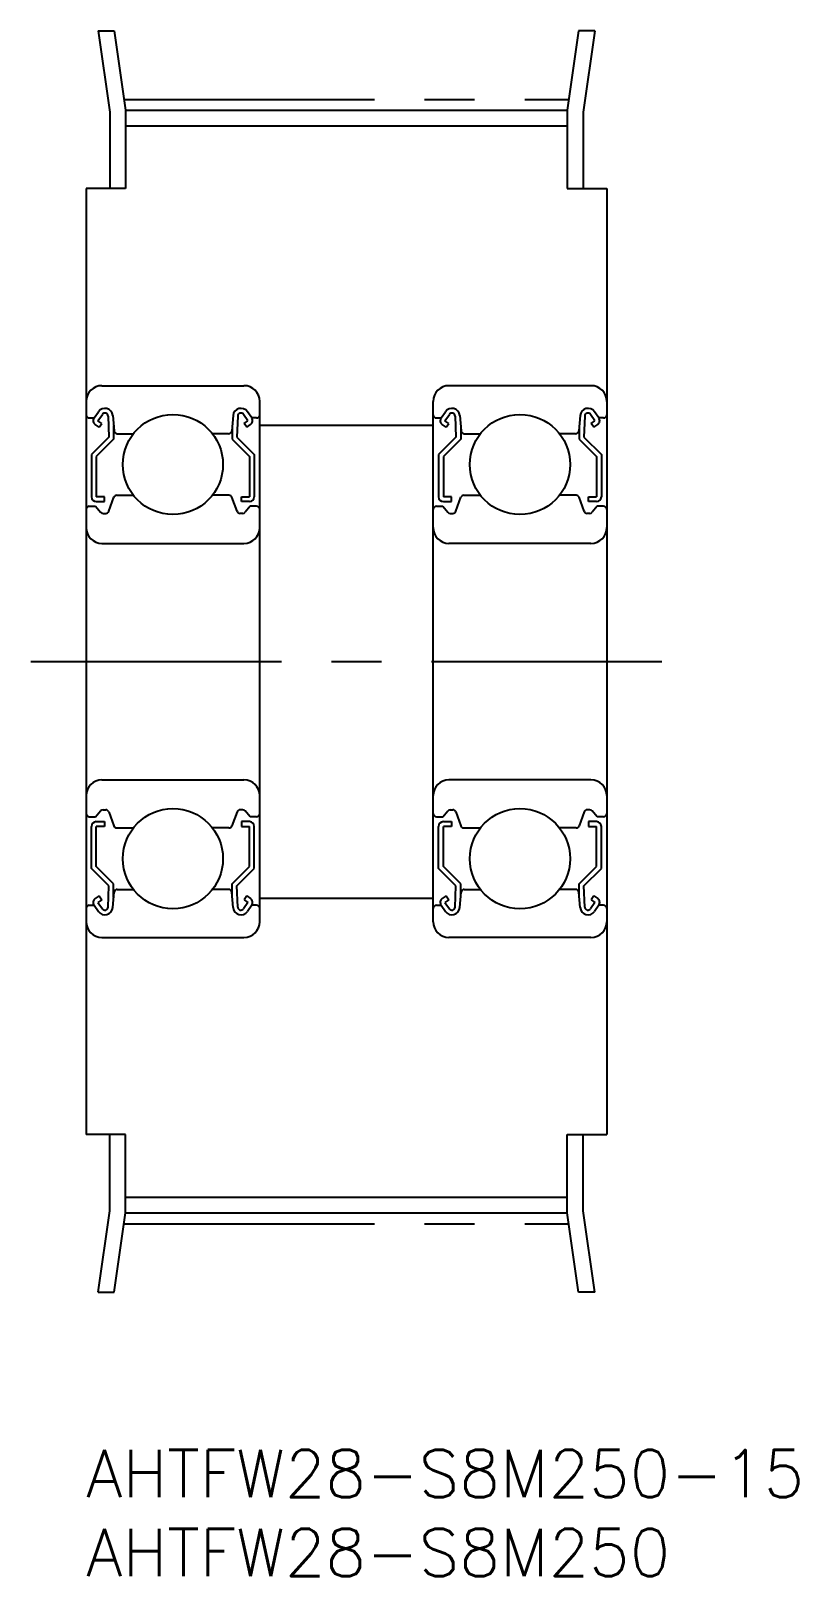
# Model space of a CAD drawing. Extents: x -3.5 to 45.1, y -8 to 90.
import ezdxf

# ---------------------------------------------------------------- set-up
doc = ezdxf.new("R2010")
doc.units = 0
doc.header["$LTSCALE"] = 0.5
doc.linetypes.add('CENTER', pattern=[50.8, 31.75, -6.35, 6.35, -6.35])
for name, color, linetype in [('MSM_CENTER', 1, 'CENTER'), ('MSM_CONTINUOUS', 7, 'CONTINUOUS'), ('MSM_PART_NUMBER', 7, 'CONTINUOUS')]:
    doc.layers.add(name, color=color, linetype=linetype)
doc.styles.get("Standard").update_dxf_attribs({"font": 'txt.shx', "height": 3, "bigfont": 'bigfont.shx'})

# ---------------------------------------------------------------- blocks, each defined once
blk = doc.blocks.new('*U2')
at = {"layer": 'MSM_PART_NUMBER'}
blk.add_text('AHTFW28-S8M250-15', height=3, dxfattribs=at).set_placement((0, -3))
blk = doc.blocks.new('*U3')
at = {"layer": 'MSM_PART_NUMBER'}
blk.add_text('AHTFW28-S8M250', height=3, dxfattribs=at).set_placement((0, -8))

msp = doc.modelspace()

# ---------------------------------------------------------------- linework, layer by layer
at = {"layer": 'MSM_CENTER'}
for p, q in [((2.402, 85.65), (30.597, 85.65)), ((-3.5, 50), (36.5, 50)), ((2.402, 14.35), (30.597, 14.35))]:
    msp.add_line(p, q, dxfattribs=at)
at = {"layer": 'MSM_CONTINUOUS'}
for p, q in [((0.753, 90), (1.5, 84.842)), ((0.753, 90), (1.784, 90)), ((1.784, 90), (2.5, 84.965)), ((31.216, 90), (30.5, 84.965)), ((32.247, 90), (31.216, 90)), ((32.247, 90), (31.5, 84.842)), ((1.5, 84.842), (1.5, 80)), ((2.5, 84.965), (2.5, 80)), ((2.5, 84.965), (30.5, 84.965)), ((30.5, 84.965), (30.5, 80)), ((31.5, 84.842), (31.5, 80)), ((2.5, 83.97), (30.5, 83.97)), ((2.5, 80), (0, 80)), ((0, 80), (0, 20)), ((30.5, 80), (33, 80)), ((33, 80), (33, 20)), ((1, 67.5), (10, 67.5)), ((32, 67.5), (23, 67.5)), ((0.5, 65.45), (0.779, 65.847)), ((0.746, 65.278), (1.028, 65.68)), ((10.254, 65.278), (9.972, 65.68)), ((10.5, 65.45), (10.221, 65.847)), ((11, 33.5), (11, 66.5)), ((22, 33.5), (22, 66.5)), ((22.5, 65.45), (22.779, 65.847)), ((22.746, 65.278), (23.028, 65.68)), ((32.254, 65.278), (31.972, 65.68)), ((32.5, 65.45), (32.221, 65.847)), ((0.2, 65.45), (0.5, 65.45)), ((0.819, 64.86), (0.573, 65.032)), ((0.991, 65.105), (0.746, 65.278)), ((0.819, 64.86), (0.991, 65.105)), ((1.392, 65.573), (1.442, 64.224)), ((1.686, 65.604), (1.772, 64.632)), ((1.742, 64.971), (1.742, 64.1)), ((9.314, 65.604), (9.228, 64.632)), ((9.258, 64.971), (9.258, 64.1)), ((9.608, 65.573), (9.558, 64.224)), ((10.009, 65.105), (10.254, 65.278)), ((10.181, 64.86), (10.009, 65.105)), ((10.181, 64.86), (10.426, 65.032)), ((10.8, 65.45), (10.5, 65.45)), ((11, 65), (22, 65)), ((22.2, 65.45), (22.5, 65.45)), ((22.819, 64.86), (22.573, 65.032)), ((22.991, 65.105), (22.746, 65.278)), ((22.819, 64.86), (22.991, 65.105)), ((23.392, 65.573), (23.442, 64.224)), ((23.686, 65.604), (23.772, 64.632)), ((23.742, 64.971), (23.742, 64.1)), ((31.314, 65.604), (31.228, 64.632)), ((31.258, 64.971), (31.258, 64.1)), ((31.608, 65.573), (31.558, 64.224)), ((32.009, 65.105), (32.254, 65.278)), ((32.181, 64.86), (32.009, 65.105)), ((32.181, 64.86), (32.426, 65.032)), ((32.8, 65.45), (32.5, 65.45)), ((1.442, 64.224), (0.342, 63.124)), ((1.742, 64.1), (0.642, 63)), ((1.971, 64.45), (2.994, 64.45)), ((9.029, 64.45), (8.006, 64.45)), ((9.258, 64.1), (10.358, 63)), ((9.558, 64.224), (10.658, 63.124)), ((23.442, 64.224), (22.342, 63.124)), ((23.742, 64.1), (22.642, 63)), ((23.971, 64.45), (24.994, 64.45)), ((31.029, 64.45), (30.006, 64.45)), ((31.258, 64.1), (32.358, 63)), ((31.558, 64.224), (32.658, 63.124)), ((0.342, 63.124), (0.342, 60.45)), ((0.642, 63), (0.642, 60.45)), ((10.358, 63), (10.358, 60.45)), ((10.658, 63.124), (10.658, 60.45)), ((22.342, 63.124), (22.342, 60.45)), ((22.642, 63), (22.642, 60.45)), ((32.358, 63), (32.358, 60.45)), ((32.658, 63.124), (32.658, 60.45)), ((0.2, 59.85), (0.6, 59.85)), ((0.6, 59.85), (0.918, 59.471)), ((1.162, 60.45), (0.642, 60.45)), ((0.642, 60.15), (1.162, 60.15)), ((1.162, 60.15), (1.162, 60.45)), ((1.434, 59.531), (1.757, 60.418)), ((1.945, 60.55), (2.994, 60.55)), ((9.055, 60.55), (8.006, 60.55)), ((9.566, 59.531), (9.243, 60.418)), ((9.838, 60.15), (9.838, 60.45)), ((9.838, 60.45), (10.358, 60.45)), ((10.358, 60.15), (9.838, 60.15)), ((10.4, 59.85), (10.082, 59.471)), ((10.8, 59.85), (10.4, 59.85)), ((22.2, 59.85), (22.6, 59.85)), ((22.6, 59.85), (22.918, 59.471)), ((23.162, 60.45), (22.642, 60.45)), ((22.642, 60.15), (23.162, 60.15)), ((23.162, 60.15), (23.162, 60.45)), ((23.434, 59.531), (23.757, 60.418)), ((23.945, 60.55), (24.994, 60.55)), ((31.055, 60.55), (30.006, 60.55)), ((31.566, 59.531), (31.243, 60.418)), ((31.838, 60.15), (31.838, 60.45)), ((31.838, 60.45), (32.358, 60.45)), ((32.358, 60.15), (31.838, 60.15)), ((32.4, 59.85), (32.082, 59.471)), ((32.8, 59.85), (32.4, 59.85)), ((1.071, 59.4), (1.246, 59.4)), ((9.929, 59.4), (9.754, 59.4)), ((23.071, 59.4), (23.246, 59.4)), ((31.929, 59.4), (31.754, 59.4)), ((1, 57.5), (10, 57.5)), ((32, 57.5), (23, 57.5)), ((0, 50), (0, 50)), ((33, 50), (33, 50)), ((1, 42.5), (10, 42.5)), ((32, 42.5), (23, 42.5)), ((0, 41.75), (0, 41.75)), ((33, 41.75), (33, 41.75)), ((0.6, 40.15), (0.918, 40.529)), ((1.071, 40.6), (1.246, 40.6)), ((1.434, 40.469), (1.757, 39.582)), ((9.566, 40.469), (9.243, 39.582)), ((9.929, 40.6), (9.754, 40.6)), ((10.4, 40.15), (10.082, 40.529)), ((22.6, 40.15), (22.918, 40.529)), ((23.071, 40.6), (23.246, 40.6)), ((23.434, 40.469), (23.757, 39.582)), ((31.566, 40.469), (31.243, 39.582)), ((31.929, 40.6), (31.754, 40.6)), ((32.4, 40.15), (32.082, 40.529)), ((0.2, 40.15), (0.6, 40.15)), ((0.342, 36.876), (0.342, 39.55)), ((0.642, 39.85), (1.162, 39.85)), ((0.642, 37), (0.642, 39.55)), ((1.162, 39.55), (0.642, 39.55)), ((1.162, 39.85), (1.162, 39.55)), ((1.945, 39.45), (2.994, 39.45)), ((9.055, 39.45), (8.006, 39.45)), ((10.358, 39.85), (9.838, 39.85)), ((9.838, 39.85), (9.838, 39.55)), ((9.838, 39.55), (10.358, 39.55)), ((10.358, 37), (10.358, 39.55)), ((10.8, 40.15), (10.4, 40.15)), ((10.658, 36.876), (10.658, 39.55)), ((22.2, 40.15), (22.6, 40.15)), ((22.342, 36.876), (22.342, 39.55)), ((22.642, 39.85), (23.162, 39.85)), ((22.642, 37), (22.642, 39.55)), ((23.162, 39.55), (22.642, 39.55)), ((23.162, 39.85), (23.162, 39.55)), ((23.945, 39.45), (24.994, 39.45)), ((31.055, 39.45), (30.006, 39.45)), ((31.838, 39.85), (31.838, 39.55)), ((32.358, 39.85), (31.838, 39.85)), ((31.838, 39.55), (32.358, 39.55)), ((32.358, 37), (32.358, 39.55)), ((32.8, 40.15), (32.4, 40.15)), ((32.658, 36.876), (32.658, 39.55)), ((1.442, 35.776), (0.342, 36.876)), ((1.742, 35.9), (0.642, 37)), ((9.258, 35.9), (10.358, 37)), ((9.558, 35.776), (10.658, 36.876)), ((23.442, 35.776), (22.342, 36.876)), ((23.742, 35.9), (22.642, 37)), ((31.258, 35.9), (32.358, 37)), ((31.558, 35.776), (32.658, 36.876)), ((1.392, 34.427), (1.442, 35.776)), ((1.686, 34.396), (1.772, 35.368)), ((1.742, 35.029), (1.742, 35.9)), ((1.971, 35.55), (2.994, 35.55)), ((9.029, 35.55), (8.006, 35.55)), ((9.314, 34.396), (9.228, 35.368)), ((9.258, 35.029), (9.258, 35.9)), ((9.608, 34.427), (9.558, 35.776)), ((23.392, 34.427), (23.442, 35.776)), ((23.686, 34.396), (23.772, 35.368)), ((23.742, 35.029), (23.742, 35.9)), ((23.971, 35.55), (24.994, 35.55)), ((31.029, 35.55), (30.006, 35.55)), ((31.314, 34.396), (31.228, 35.368)), ((31.258, 35.029), (31.258, 35.9)), ((31.608, 34.427), (31.558, 35.776)), ((0.2, 34.55), (0.5, 34.55)), ((0.5, 34.55), (0.779, 34.153)), ((0.819, 35.14), (0.573, 34.968)), ((0.991, 34.895), (0.746, 34.722)), ((0.746, 34.722), (1.028, 34.32)), ((0.819, 35.14), (0.991, 34.895)), ((10.254, 34.722), (9.972, 34.32)), ((10.181, 35.14), (10.009, 34.895)), ((10.009, 34.895), (10.254, 34.722)), ((10.181, 35.14), (10.426, 34.968)), ((10.5, 34.55), (10.221, 34.153)), ((10.8, 34.55), (10.5, 34.55)), ((11, 35), (22, 35)), ((22.2, 34.55), (22.5, 34.55)), ((22.5, 34.55), (22.779, 34.153)), ((22.819, 35.14), (22.573, 34.968)), ((22.991, 34.895), (22.746, 34.722)), ((22.746, 34.722), (23.028, 34.32)), ((22.819, 35.14), (22.991, 34.895)), ((32.254, 34.722), (31.972, 34.32)), ((32.181, 35.14), (32.009, 34.895)), ((32.009, 34.895), (32.254, 34.722)), ((32.181, 35.14), (32.426, 34.968)), ((32.5, 34.55), (32.221, 34.153)), ((32.8, 34.55), (32.5, 34.55)), ((1, 32.5), (10, 32.5)), ((32, 32.5), (23, 32.5)), ((2.5, 20), (0, 20)), ((1.5, 15.158), (1.5, 20)), ((2.5, 15.035), (2.5, 20)), ((30.5, 15.035), (30.5, 20)), ((30.5, 20), (33, 20)), ((31.5, 15.158), (31.5, 20)), ((2.5, 16.03), (30.5, 16.03)), ((0.753, 10), (1.5, 15.158)), ((1.784, 10), (2.5, 15.035)), ((2.5, 15.035), (30.5, 15.035)), ((31.216, 10), (30.5, 15.035)), ((32.247, 10), (31.5, 15.158)), ((0.753, 10), (1.784, 10)), ((32.247, 10), (31.216, 10))]:
    msp.add_line(p, q, dxfattribs=at)
for centre in [(5.5, 62.5), (27.5, 62.5), (5.5, 37.5), (27.5, 37.5)]:
    msp.add_circle(centre, 3.175, dxfattribs=at)
for centre, radius, start, end in [((1, 66.5), 1, 90, 180), ((10, 66.5), 1, 0, 90), ((23, 66.5), 1, 90, 180), ((32, 66.5), 1, 0, 90), ((1.188, 65.56), 0.5, 5.06502, 144.93555), ((1.192, 65.565), 0.2, 2.13118, 144.93675), ((9.812, 65.56), 0.5, 35.06445, 174.93498), ((9.808, 65.565), 0.2, 35.06325, 177.86882), ((23.188, 65.56), 0.5, 5.06502, 144.93555), ((23.192, 65.565), 0.2, 2.13118, 144.93675), ((31.812, 65.56), 0.5, 35.06445, 174.93498), ((31.808, 65.565), 0.2, 35.06325, 177.86882), ((0.2, 65.65), 0.2, 180, 270), ((0.745, 65.277), 0.3, 144.93555, 235.03769), ((10.254, 65.277), 0.3, 304.96231, 35.06445), ((10.8, 65.65), 0.2, 270, 0), ((22.2, 65.65), 0.2, 180, 270), ((22.745, 65.277), 0.3, 144.93555, 235.03769), ((32.254, 65.277), 0.3, 304.96231, 35.06445), ((32.8, 65.65), 0.2, 270, 0), ((1.971, 64.65), 0.2, 185.06502, 270), ((9.029, 64.65), 0.2, 270, 354.93498), ((23.971, 64.65), 0.2, 185.06502, 270), ((31.029, 64.65), 0.2, 270, 354.93498), ((0.2, 59.65), 0.2, 90, 180), ((0.642, 60.45), 0.3, 180, 270), ((1.945, 60.35), 0.2, 90, 159.97033), ((9.055, 60.35), 0.2, 20.02967, 90), ((10.358, 60.45), 0.3, 270, 0), ((10.8, 59.65), 0.2, 0, 90), ((22.2, 59.65), 0.2, 90, 180), ((22.642, 60.45), 0.3, 180, 270), ((23.945, 60.35), 0.2, 90, 159.97033), ((31.055, 60.35), 0.2, 20.02967, 90), ((32.358, 60.45), 0.3, 270, 0), ((32.8, 59.65), 0.2, 0, 90), ((1.071, 59.6), 0.2, 219.99699, 270), ((1.246, 59.6), 0.2, 270, 339.97033), ((9.754, 59.6), 0.2, 200.02967, 270), ((9.929, 59.6), 0.2, 270, 320.00301), ((23.071, 59.6), 0.2, 219.99699, 270), ((23.246, 59.6), 0.2, 270, 339.97033), ((31.754, 59.6), 0.2, 200.02967, 270), ((31.929, 59.6), 0.2, 270, 320.00301), ((1, 58.5), 1, 180, 270), ((10, 58.5), 1, 270, 0), ((23, 58.5), 1, 180, 270), ((32, 58.5), 1, 270, 0), ((1, 41.5), 1, 90, 180), ((10, 41.5), 1, 360, 90), ((23, 41.5), 1, 90, 180), ((32, 41.5), 1, 0, 90), ((0.2, 40.35), 0.2, 180, 270), ((1.071, 40.4), 0.2, 90, 140.00301), ((1.246, 40.4), 0.2, 20.02967, 90), ((9.754, 40.4), 0.2, 90, 159.97033), ((9.929, 40.4), 0.2, 39.99699, 90), ((10.8, 40.35), 0.2, 270, 0), ((22.2, 40.35), 0.2, 180, 270), ((23.071, 40.4), 0.2, 90, 140.00301), ((23.246, 40.4), 0.2, 20.02967, 90), ((31.754, 40.4), 0.2, 90, 159.97033), ((31.929, 40.4), 0.2, 39.99699, 90), ((32.8, 40.35), 0.2, 270, 0), ((0.642, 39.55), 0.3, 90, 180), ((1.945, 39.65), 0.2, 200.02967, 270), ((9.055, 39.65), 0.2, 270, 339.97033), ((10.358, 39.55), 0.3, 0, 90), ((22.642, 39.55), 0.3, 90, 180), ((23.945, 39.65), 0.2, 200.02967, 270), ((31.055, 39.65), 0.2, 270, 339.97033), ((32.358, 39.55), 0.3, 0, 90), ((1.971, 35.35), 0.2, 90, 174.93498), ((9.029, 35.35), 0.2, 5.06502, 90), ((23.971, 35.35), 0.2, 90, 174.93498), ((31.029, 35.35), 0.2, 5.06502, 90), ((0.2, 34.35), 0.2, 90, 180), ((0.745, 34.723), 0.3, 124.96231, 215.06445), ((1.188, 34.44), 0.5, 215.06445, 354.93498), ((1.192, 34.435), 0.2, 215.06325, 357.86882), ((9.812, 34.44), 0.5, 185.06502, 324.93555), ((9.808, 34.435), 0.2, 182.13118, 324.93675), ((10.254, 34.723), 0.3, 324.93555, 55.03769), ((10.8, 34.35), 0.2, 0, 90), ((22.2, 34.35), 0.2, 90, 180), ((22.745, 34.723), 0.3, 124.96231, 215.06445), ((23.188, 34.44), 0.5, 215.06445, 354.93498), ((23.192, 34.435), 0.2, 215.06325, 357.86882), ((31.812, 34.44), 0.5, 185.06502, 324.93555), ((31.808, 34.435), 0.2, 182.13118, 324.93675), ((32.254, 34.723), 0.3, 324.93555, 55.03769), ((32.8, 34.35), 0.2, 0, 90), ((1, 33.5), 1, 180, 270), ((10, 33.5), 1, 270, 360), ((23, 33.5), 1, 180, 270), ((32, 33.5), 1, 270, 0)]:
    msp.add_arc(centre, radius, start, end, dxfattribs=at)

# ---------------------------------------------------------------- block references
for name in ['*U2', '*U3']:
    msp.add_blockref(name, (0, 0), dxfattribs=at)

doc.saveas('drawing.dxf')
